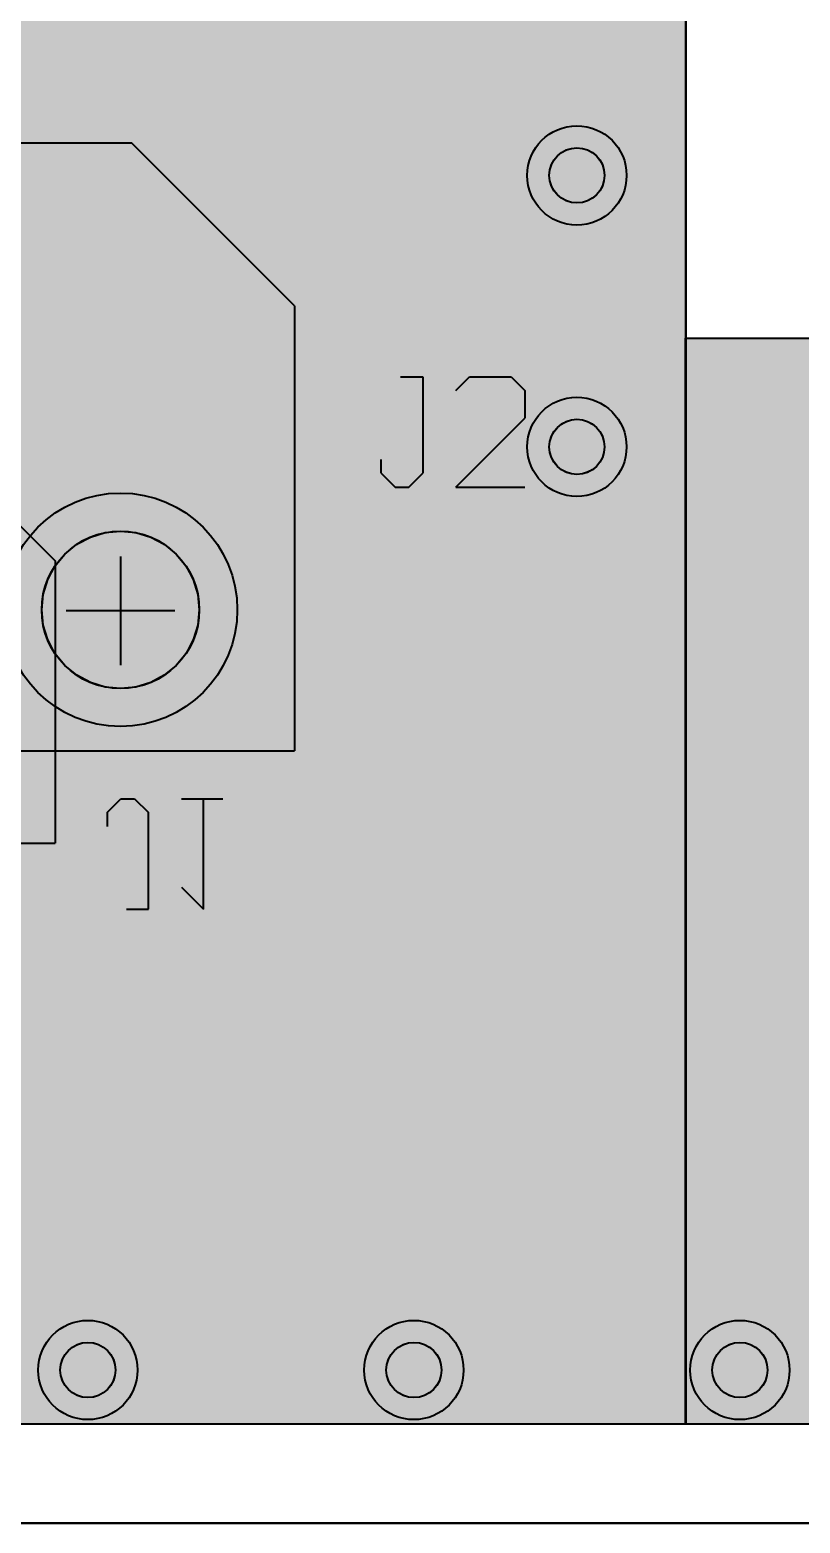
# Model space of a CAD drawing. Header units: millimetres. Extents: x 3.5 to 53, y 2.8 to 30.3.
# Drawn here: x 34.79 to 41.87, y 2.82 to 16.57 of the extents above; entities that cross this region are included whole.
import ezdxf

# ---------------------------------------------------------------- set-up
doc = ezdxf.new("R2010")
doc.units = ezdxf.units.MM
for name, color, linetype in [('bottom_copper', 7, 'Continuous'), ('bottom_silk', 7, 'Continuous'), ('drill_plated', 7, 'Continuous'), ('outline', 7, 'Continuous'), ('top_copper', 7, 'Continuous'), ('top_silk', 7, 'Continuous')]:
    doc.layers.add(name, color=color, linetype=linetype)

# ---------------------------------------------------------------- blocks, each defined once
blk = doc.blocks.new('Block3177')
at = {"layer": 'bottom_copper', "lineweight": 40}
for points in [[(12.488, 0), (6.2, 0), (6.2, 26), (12.488, 26), (12.488, 0)], [(23.488, 0), (12.488, 0), (12.488, 10), (23.488, 10), (23.488, 0)]]:
    blk.add_hatch(color=7, dxfattribs=at).paths.add_polyline_path(points, flags=0)
at = {"layer": 'bottom_copper', "color": 7, "lineweight": 40}
for points in [[(12.488, 0), (6.2, 0), (6.2, 26), (12.488, 26), (12.488, 0)], [(23.488, 0), (12.488, 0), (12.488, 10), (23.488, 10), (23.488, 0)]]:
    blk.add_lwpolyline(points, close=True, dxfattribs=at)
blk = doc.blocks.new('Block15967')
at = {"layer": 'top_copper', "lineweight": 40}
for points in [[(12.38, 0), (6.139, 0), (6.139, 26), (12.38, 26), (12.38, 0)], [(23.38, 0), (12.38, 0), (12.38, 10), (23.38, 10), (23.38, 0)]]:
    blk.add_hatch(color=7, dxfattribs=at).paths.add_polyline_path(points, flags=0)
at = {"layer": 'top_copper', "color": 7, "lineweight": 40}
for points in [[(12.38, 0), (6.139, 0), (6.139, 26), (12.38, 26), (12.38, 0)], [(23.38, 0), (12.38, 0), (12.38, 10), (23.38, 10), (23.38, 0)]]:
    blk.add_lwpolyline(points, close=True, dxfattribs=at)

msp = doc.modelspace()

# ---------------------------------------------------------------- hatches: boundary and pattern name
at = {"layer": 'bottom_copper', "lineweight": 40}
for points in [[(40.069, 15.178), (40.055, 15.13), (40.031, 15.086), (40, 15.047), (39.961, 15.016), (39.918, 14.992), (39.87, 14.978), (39.82, 14.973), (39.771, 14.978), (39.723, 14.992), (39.679, 15.016), (39.641, 15.047), (39.609, 15.086), (39.586, 15.13), (39.571, 15.178), (39.566, 15.227), (39.571, 15.277), (39.586, 15.324), (39.609, 15.368), (39.641, 15.407), (39.679, 15.438), (39.723, 15.462), (39.771, 15.476), (39.82, 15.481), (39.87, 15.476), (39.918, 15.462), (39.961, 15.438), (40, 15.407), (40.031, 15.368), (40.055, 15.324), (40.069, 15.277), (40.074, 15.227), (40.069, 15.178)], [(40.069, 12.678), (40.055, 12.63), (40.031, 12.586), (40, 12.547), (39.961, 12.516), (39.918, 12.492), (39.87, 12.478), (39.82, 12.473), (39.771, 12.478), (39.723, 12.492), (39.679, 12.516), (39.641, 12.547), (39.609, 12.586), (39.586, 12.63), (39.571, 12.678), (39.566, 12.727), (39.571, 12.777), (39.586, 12.824), (39.609, 12.868), (39.641, 12.907), (39.679, 12.938), (39.723, 12.962), (39.771, 12.976), (39.82, 12.981), (39.87, 12.976), (39.918, 12.962), (39.961, 12.938), (40, 12.907), (40.031, 12.868), (40.055, 12.824), (40.069, 12.777), (40.074, 12.727), (40.069, 12.678)], [(36.331, 11.086), (36.29, 10.95), (36.223, 10.824), (36.133, 10.714), (36.023, 10.624), (35.898, 10.557), (35.762, 10.516), (35.62, 10.502), (35.479, 10.516), (35.343, 10.557), (35.218, 10.624), (35.108, 10.714), (35.017, 10.824), (34.95, 10.95), (34.909, 11.086), (34.895, 11.227), (34.909, 11.369), (34.95, 11.505), (35.017, 11.63), (35.108, 11.74), (35.218, 11.83), (35.343, 11.897), (35.479, 11.938), (35.62, 11.952), (35.762, 11.938), (35.898, 11.897), (36.023, 11.83), (36.133, 11.74), (36.223, 11.63), (36.29, 11.505), (36.331, 11.369), (36.345, 11.227), (36.331, 11.086)], [(35.569, 4.178), (35.555, 4.13), (35.531, 4.086), (35.5, 4.047), (35.461, 4.016), (35.418, 3.992), (35.37, 3.978), (35.32, 3.973), (35.271, 3.978), (35.223, 3.992), (35.179, 4.016), (35.141, 4.047), (35.109, 4.086), (35.086, 4.13), (35.071, 4.178), (35.066, 4.227), (35.071, 4.277), (35.086, 4.324), (35.109, 4.368), (35.141, 4.407), (35.179, 4.438), (35.223, 4.462), (35.271, 4.476), (35.32, 4.481), (35.37, 4.476), (35.418, 4.462), (35.461, 4.438), (35.5, 4.407), (35.531, 4.368), (35.555, 4.324), (35.569, 4.277), (35.574, 4.227), (35.569, 4.178)], [(38.569, 4.178), (38.555, 4.13), (38.531, 4.086), (38.5, 4.047), (38.461, 4.016), (38.418, 3.992), (38.37, 3.978), (38.32, 3.973), (38.271, 3.978), (38.223, 3.992), (38.179, 4.016), (38.141, 4.047), (38.109, 4.086), (38.086, 4.13), (38.071, 4.178), (38.066, 4.227), (38.071, 4.277), (38.086, 4.324), (38.109, 4.368), (38.141, 4.407), (38.179, 4.438), (38.223, 4.462), (38.271, 4.476), (38.32, 4.481), (38.37, 4.476), (38.418, 4.462), (38.461, 4.438), (38.5, 4.407), (38.531, 4.368), (38.555, 4.324), (38.569, 4.277), (38.574, 4.227), (38.569, 4.178)], [(41.569, 4.178), (41.555, 4.13), (41.531, 4.086), (41.5, 4.047), (41.461, 4.016), (41.418, 3.992), (41.37, 3.978), (41.32, 3.973), (41.271, 3.978), (41.223, 3.992), (41.179, 4.016), (41.141, 4.047), (41.109, 4.086), (41.086, 4.13), (41.071, 4.178), (41.066, 4.227), (41.071, 4.277), (41.086, 4.324), (41.109, 4.368), (41.141, 4.407), (41.179, 4.438), (41.223, 4.462), (41.271, 4.476), (41.32, 4.481), (41.37, 4.476), (41.418, 4.462), (41.461, 4.438), (41.5, 4.407), (41.531, 4.368), (41.555, 4.324), (41.569, 4.277), (41.574, 4.227), (41.569, 4.178)]]:
    msp.add_hatch(color=7, dxfattribs=at).paths.add_polyline_path(points, flags=0)
at = {"layer": 'drill_plated', "lineweight": 40}
for points in [[(40.069, 15.178), (40.055, 15.13), (40.031, 15.086), (40, 15.047), (39.961, 15.016), (39.918, 14.992), (39.87, 14.978), (39.82, 14.973), (39.771, 14.978), (39.723, 14.992), (39.679, 15.016), (39.641, 15.047), (39.609, 15.086), (39.586, 15.13), (39.571, 15.178), (39.566, 15.227), (39.571, 15.277), (39.586, 15.324), (39.609, 15.368), (39.641, 15.407), (39.679, 15.438), (39.723, 15.462), (39.771, 15.476), (39.82, 15.481), (39.87, 15.476), (39.918, 15.462), (39.961, 15.438), (40, 15.407), (40.031, 15.368), (40.055, 15.324), (40.069, 15.277), (40.074, 15.227), (40.069, 15.178)], [(40.069, 12.678), (40.055, 12.63), (40.031, 12.586), (40, 12.547), (39.961, 12.516), (39.918, 12.492), (39.87, 12.478), (39.82, 12.473), (39.771, 12.478), (39.723, 12.492), (39.679, 12.516), (39.641, 12.547), (39.609, 12.586), (39.586, 12.63), (39.571, 12.678), (39.566, 12.727), (39.571, 12.777), (39.586, 12.824), (39.609, 12.868), (39.641, 12.907), (39.679, 12.938), (39.723, 12.962), (39.771, 12.976), (39.82, 12.981), (39.87, 12.976), (39.918, 12.962), (39.961, 12.938), (40, 12.907), (40.031, 12.868), (40.055, 12.824), (40.069, 12.777), (40.074, 12.727), (40.069, 12.678)], [(36.331, 11.086), (36.29, 10.95), (36.223, 10.824), (36.133, 10.714), (36.023, 10.624), (35.898, 10.557), (35.762, 10.516), (35.62, 10.502), (35.479, 10.516), (35.343, 10.557), (35.218, 10.624), (35.108, 10.714), (35.017, 10.824), (34.95, 10.95), (34.909, 11.086), (34.895, 11.227), (34.909, 11.369), (34.95, 11.505), (35.017, 11.63), (35.108, 11.74), (35.218, 11.83), (35.343, 11.897), (35.479, 11.938), (35.62, 11.952), (35.762, 11.938), (35.898, 11.897), (36.023, 11.83), (36.133, 11.74), (36.223, 11.63), (36.29, 11.505), (36.331, 11.369), (36.345, 11.227), (36.331, 11.086)], [(35.569, 4.178), (35.555, 4.13), (35.531, 4.086), (35.5, 4.047), (35.461, 4.016), (35.418, 3.992), (35.37, 3.978), (35.32, 3.973), (35.271, 3.978), (35.223, 3.992), (35.179, 4.016), (35.141, 4.047), (35.109, 4.086), (35.086, 4.13), (35.071, 4.178), (35.066, 4.227), (35.071, 4.277), (35.086, 4.324), (35.109, 4.368), (35.141, 4.407), (35.179, 4.438), (35.223, 4.462), (35.271, 4.476), (35.32, 4.481), (35.37, 4.476), (35.418, 4.462), (35.461, 4.438), (35.5, 4.407), (35.531, 4.368), (35.555, 4.324), (35.569, 4.277), (35.574, 4.227), (35.569, 4.178)], [(38.569, 4.178), (38.555, 4.13), (38.531, 4.086), (38.5, 4.047), (38.461, 4.016), (38.418, 3.992), (38.37, 3.978), (38.32, 3.973), (38.271, 3.978), (38.223, 3.992), (38.179, 4.016), (38.141, 4.047), (38.109, 4.086), (38.086, 4.13), (38.071, 4.178), (38.066, 4.227), (38.071, 4.277), (38.086, 4.324), (38.109, 4.368), (38.141, 4.407), (38.179, 4.438), (38.223, 4.462), (38.271, 4.476), (38.32, 4.481), (38.37, 4.476), (38.418, 4.462), (38.461, 4.438), (38.5, 4.407), (38.531, 4.368), (38.555, 4.324), (38.569, 4.277), (38.574, 4.227), (38.569, 4.178)], [(41.569, 4.178), (41.555, 4.13), (41.531, 4.086), (41.5, 4.047), (41.461, 4.016), (41.418, 3.992), (41.37, 3.978), (41.32, 3.973), (41.271, 3.978), (41.223, 3.992), (41.179, 4.016), (41.141, 4.047), (41.109, 4.086), (41.086, 4.13), (41.071, 4.178), (41.066, 4.227), (41.071, 4.277), (41.086, 4.324), (41.109, 4.368), (41.141, 4.407), (41.179, 4.438), (41.223, 4.462), (41.271, 4.476), (41.32, 4.481), (41.37, 4.476), (41.418, 4.462), (41.461, 4.438), (41.5, 4.407), (41.531, 4.368), (41.555, 4.324), (41.569, 4.277), (41.574, 4.227), (41.569, 4.178)]]:
    msp.add_hatch(color=7, dxfattribs=at).paths.add_polyline_path(points, flags=0)
at = {"layer": 'top_copper', "lineweight": 40}
for points in [[(40.069, 15.178), (40.055, 15.13), (40.031, 15.086), (40, 15.047), (39.961, 15.016), (39.918, 14.992), (39.87, 14.978), (39.82, 14.973), (39.771, 14.978), (39.723, 14.992), (39.679, 15.016), (39.641, 15.047), (39.609, 15.086), (39.586, 15.13), (39.571, 15.178), (39.566, 15.227), (39.571, 15.277), (39.586, 15.324), (39.609, 15.368), (39.641, 15.407), (39.679, 15.438), (39.723, 15.462), (39.771, 15.476), (39.82, 15.481), (39.87, 15.476), (39.918, 15.462), (39.961, 15.438), (40, 15.407), (40.031, 15.368), (40.055, 15.324), (40.069, 15.277), (40.074, 15.227), (40.069, 15.178)], [(40.069, 12.678), (40.055, 12.63), (40.031, 12.586), (40, 12.547), (39.961, 12.516), (39.918, 12.492), (39.87, 12.478), (39.82, 12.473), (39.771, 12.478), (39.723, 12.492), (39.679, 12.516), (39.641, 12.547), (39.609, 12.586), (39.586, 12.63), (39.571, 12.678), (39.566, 12.727), (39.571, 12.777), (39.586, 12.824), (39.609, 12.868), (39.641, 12.907), (39.679, 12.938), (39.723, 12.962), (39.771, 12.976), (39.82, 12.981), (39.87, 12.976), (39.918, 12.962), (39.961, 12.938), (40, 12.907), (40.031, 12.868), (40.055, 12.824), (40.069, 12.777), (40.074, 12.727), (40.069, 12.678)], [(36.331, 11.086), (36.29, 10.95), (36.223, 10.824), (36.133, 10.714), (36.023, 10.624), (35.898, 10.557), (35.762, 10.516), (35.62, 10.502), (35.479, 10.516), (35.343, 10.557), (35.218, 10.624), (35.108, 10.714), (35.017, 10.824), (34.95, 10.95), (34.909, 11.086), (34.895, 11.227), (34.909, 11.369), (34.95, 11.505), (35.017, 11.63), (35.108, 11.74), (35.218, 11.83), (35.343, 11.897), (35.479, 11.938), (35.62, 11.952), (35.762, 11.938), (35.898, 11.897), (36.023, 11.83), (36.133, 11.74), (36.223, 11.63), (36.29, 11.505), (36.331, 11.369), (36.345, 11.227), (36.331, 11.086)], [(35.569, 4.178), (35.555, 4.13), (35.531, 4.086), (35.5, 4.047), (35.461, 4.016), (35.418, 3.992), (35.37, 3.978), (35.32, 3.973), (35.271, 3.978), (35.223, 3.992), (35.179, 4.016), (35.141, 4.047), (35.109, 4.086), (35.086, 4.13), (35.071, 4.178), (35.066, 4.227), (35.071, 4.277), (35.086, 4.324), (35.109, 4.368), (35.141, 4.407), (35.179, 4.438), (35.223, 4.462), (35.271, 4.476), (35.32, 4.481), (35.37, 4.476), (35.418, 4.462), (35.461, 4.438), (35.5, 4.407), (35.531, 4.368), (35.555, 4.324), (35.569, 4.277), (35.574, 4.227), (35.569, 4.178)], [(38.569, 4.178), (38.555, 4.13), (38.531, 4.086), (38.5, 4.047), (38.461, 4.016), (38.418, 3.992), (38.37, 3.978), (38.32, 3.973), (38.271, 3.978), (38.223, 3.992), (38.179, 4.016), (38.141, 4.047), (38.109, 4.086), (38.086, 4.13), (38.071, 4.178), (38.066, 4.227), (38.071, 4.277), (38.086, 4.324), (38.109, 4.368), (38.141, 4.407), (38.179, 4.438), (38.223, 4.462), (38.271, 4.476), (38.32, 4.481), (38.37, 4.476), (38.418, 4.462), (38.461, 4.438), (38.5, 4.407), (38.531, 4.368), (38.555, 4.324), (38.569, 4.277), (38.574, 4.227), (38.569, 4.178)], [(41.569, 4.178), (41.555, 4.13), (41.531, 4.086), (41.5, 4.047), (41.461, 4.016), (41.418, 3.992), (41.37, 3.978), (41.32, 3.973), (41.271, 3.978), (41.223, 3.992), (41.179, 4.016), (41.141, 4.047), (41.109, 4.086), (41.086, 4.13), (41.071, 4.178), (41.066, 4.227), (41.071, 4.277), (41.086, 4.324), (41.109, 4.368), (41.141, 4.407), (41.179, 4.438), (41.223, 4.462), (41.271, 4.476), (41.32, 4.481), (41.37, 4.476), (41.418, 4.462), (41.461, 4.438), (41.5, 4.407), (41.531, 4.368), (41.555, 4.324), (41.569, 4.277), (41.574, 4.227), (41.569, 4.178)]]:
    msp.add_hatch(color=7, dxfattribs=at).paths.add_polyline_path(points, flags=0)

# ---------------------------------------------------------------- linework, layer by layer
at = {"layer": 'bottom_copper', "color": 7, "lineweight": 40}
for p, q in [((40.82, 29.727), (40.82, 13.727)), ((40.82, 13.727), (51.82, 13.727)), ((51.82, 3.727), (28.219, 3.727))]:
    msp.add_line(p, q, dxfattribs=at)
for points in [[(40.069, 15.178), (40.055, 15.13), (40.031, 15.086), (40, 15.047), (39.961, 15.016), (39.918, 14.992), (39.87, 14.978), (39.82, 14.973), (39.771, 14.978), (39.723, 14.992), (39.679, 15.016), (39.641, 15.047), (39.609, 15.086), (39.586, 15.13), (39.571, 15.178), (39.566, 15.227), (39.571, 15.277), (39.586, 15.324), (39.609, 15.368), (39.641, 15.407), (39.679, 15.438), (39.723, 15.462), (39.771, 15.476), (39.82, 15.481), (39.87, 15.476), (39.918, 15.462), (39.961, 15.438), (40, 15.407), (40.031, 15.368), (40.055, 15.324), (40.069, 15.277), (40.074, 15.227), (40.069, 15.178)], [(40.069, 12.678), (40.055, 12.63), (40.031, 12.586), (40, 12.547), (39.961, 12.516), (39.918, 12.492), (39.87, 12.478), (39.82, 12.473), (39.771, 12.478), (39.723, 12.492), (39.679, 12.516), (39.641, 12.547), (39.609, 12.586), (39.586, 12.63), (39.571, 12.678), (39.566, 12.727), (39.571, 12.777), (39.586, 12.824), (39.609, 12.868), (39.641, 12.907), (39.679, 12.938), (39.723, 12.962), (39.771, 12.976), (39.82, 12.981), (39.87, 12.976), (39.918, 12.962), (39.961, 12.938), (40, 12.907), (40.031, 12.868), (40.055, 12.824), (40.069, 12.777), (40.074, 12.727), (40.069, 12.678)], [(36.331, 11.086), (36.29, 10.95), (36.223, 10.824), (36.133, 10.714), (36.023, 10.624), (35.898, 10.557), (35.762, 10.516), (35.62, 10.502), (35.479, 10.516), (35.343, 10.557), (35.218, 10.624), (35.108, 10.714), (35.017, 10.824), (34.95, 10.95), (34.909, 11.086), (34.895, 11.227), (34.909, 11.369), (34.95, 11.505), (35.017, 11.63), (35.108, 11.74), (35.218, 11.83), (35.343, 11.897), (35.479, 11.938), (35.62, 11.952), (35.762, 11.938), (35.898, 11.897), (36.023, 11.83), (36.133, 11.74), (36.223, 11.63), (36.29, 11.505), (36.331, 11.369), (36.345, 11.227), (36.331, 11.086)], [(35.569, 4.178), (35.555, 4.13), (35.531, 4.086), (35.5, 4.047), (35.461, 4.016), (35.418, 3.992), (35.37, 3.978), (35.32, 3.973), (35.271, 3.978), (35.223, 3.992), (35.179, 4.016), (35.141, 4.047), (35.109, 4.086), (35.086, 4.13), (35.071, 4.178), (35.066, 4.227), (35.071, 4.277), (35.086, 4.324), (35.109, 4.368), (35.141, 4.407), (35.179, 4.438), (35.223, 4.462), (35.271, 4.476), (35.32, 4.481), (35.37, 4.476), (35.418, 4.462), (35.461, 4.438), (35.5, 4.407), (35.531, 4.368), (35.555, 4.324), (35.569, 4.277), (35.574, 4.227), (35.569, 4.178)], [(38.569, 4.178), (38.555, 4.13), (38.531, 4.086), (38.5, 4.047), (38.461, 4.016), (38.418, 3.992), (38.37, 3.978), (38.32, 3.973), (38.271, 3.978), (38.223, 3.992), (38.179, 4.016), (38.141, 4.047), (38.109, 4.086), (38.086, 4.13), (38.071, 4.178), (38.066, 4.227), (38.071, 4.277), (38.086, 4.324), (38.109, 4.368), (38.141, 4.407), (38.179, 4.438), (38.223, 4.462), (38.271, 4.476), (38.32, 4.481), (38.37, 4.476), (38.418, 4.462), (38.461, 4.438), (38.5, 4.407), (38.531, 4.368), (38.555, 4.324), (38.569, 4.277), (38.574, 4.227), (38.569, 4.178)], [(41.569, 4.178), (41.555, 4.13), (41.531, 4.086), (41.5, 4.047), (41.461, 4.016), (41.418, 3.992), (41.37, 3.978), (41.32, 3.973), (41.271, 3.978), (41.223, 3.992), (41.179, 4.016), (41.141, 4.047), (41.109, 4.086), (41.086, 4.13), (41.071, 4.178), (41.066, 4.227), (41.071, 4.277), (41.086, 4.324), (41.109, 4.368), (41.141, 4.407), (41.179, 4.438), (41.223, 4.462), (41.271, 4.476), (41.32, 4.481), (41.37, 4.476), (41.418, 4.462), (41.461, 4.438), (41.5, 4.407), (41.531, 4.368), (41.555, 4.324), (41.569, 4.277), (41.574, 4.227), (41.569, 4.178)]]:
    msp.add_lwpolyline(points, close=True, dxfattribs=at)
for centre, major_axis in [((39.82, 15.227), (0.457, 0)), ((39.82, 15.227), (0.254, 0)), ((39.82, 12.727), (0.457, 0)), ((39.82, 12.727), (0.254, 0)), ((35.62, 11.227), (1.075, 0)), ((35.62, 11.227), (0.725, 0)), ((35.32, 4.227), (0.457, 0)), ((38.32, 4.227), (0.457, 0)), ((41.32, 4.227), (0.457, 0)), ((35.32, 4.227), (0.254, 0)), ((38.32, 4.227), (0.254, 0)), ((41.32, 4.227), (0.254, 0))]:
    msp.add_ellipse(centre, major_axis=major_axis, ratio=1, dxfattribs=at)
at = {"layer": 'bottom_silk', "color": 7, "lineweight": 40}
for p, q in [((34.42, 12.277), (35.02, 11.677)), ((35.02, 11.677), (35.02, 9.077)), ((35.496, 9.36), (35.623, 9.487)), ((35.496, 9.36), (35.496, 9.233)), ((35.623, 9.487), (35.75, 9.487)), ((35.75, 9.487), (35.877, 9.36)), ((35.877, 8.471), (35.877, 9.36)), ((36.182, 9.487), (36.563, 9.487)), ((36.385, 8.471), (36.385, 9.487)), ((34.37, 9.077), (35.02, 9.077)), ((36.182, 8.674), (36.385, 8.471)), ((35.674, 8.471), (35.877, 8.471)), ((3.47, 2.817), (52.97, 2.817))]:
    msp.add_line(p, q, dxfattribs=at)
at = {"layer": 'drill_plated', "color": 7, "lineweight": 40}
for points in [[(40.069, 15.178), (40.055, 15.13), (40.031, 15.086), (40, 15.047), (39.961, 15.016), (39.918, 14.992), (39.87, 14.978), (39.82, 14.973), (39.771, 14.978), (39.723, 14.992), (39.679, 15.016), (39.641, 15.047), (39.609, 15.086), (39.586, 15.13), (39.571, 15.178), (39.566, 15.227), (39.571, 15.277), (39.586, 15.324), (39.609, 15.368), (39.641, 15.407), (39.679, 15.438), (39.723, 15.462), (39.771, 15.476), (39.82, 15.481), (39.87, 15.476), (39.918, 15.462), (39.961, 15.438), (40, 15.407), (40.031, 15.368), (40.055, 15.324), (40.069, 15.277), (40.074, 15.227), (40.069, 15.178)], [(40.069, 12.678), (40.055, 12.63), (40.031, 12.586), (40, 12.547), (39.961, 12.516), (39.918, 12.492), (39.87, 12.478), (39.82, 12.473), (39.771, 12.478), (39.723, 12.492), (39.679, 12.516), (39.641, 12.547), (39.609, 12.586), (39.586, 12.63), (39.571, 12.678), (39.566, 12.727), (39.571, 12.777), (39.586, 12.824), (39.609, 12.868), (39.641, 12.907), (39.679, 12.938), (39.723, 12.962), (39.771, 12.976), (39.82, 12.981), (39.87, 12.976), (39.918, 12.962), (39.961, 12.938), (40, 12.907), (40.031, 12.868), (40.055, 12.824), (40.069, 12.777), (40.074, 12.727), (40.069, 12.678)], [(36.331, 11.086), (36.29, 10.95), (36.223, 10.824), (36.133, 10.714), (36.023, 10.624), (35.898, 10.557), (35.762, 10.516), (35.62, 10.502), (35.479, 10.516), (35.343, 10.557), (35.218, 10.624), (35.108, 10.714), (35.017, 10.824), (34.95, 10.95), (34.909, 11.086), (34.895, 11.227), (34.909, 11.369), (34.95, 11.505), (35.017, 11.63), (35.108, 11.74), (35.218, 11.83), (35.343, 11.897), (35.479, 11.938), (35.62, 11.952), (35.762, 11.938), (35.898, 11.897), (36.023, 11.83), (36.133, 11.74), (36.223, 11.63), (36.29, 11.505), (36.331, 11.369), (36.345, 11.227), (36.331, 11.086)], [(35.569, 4.178), (35.555, 4.13), (35.531, 4.086), (35.5, 4.047), (35.461, 4.016), (35.418, 3.992), (35.37, 3.978), (35.32, 3.973), (35.271, 3.978), (35.223, 3.992), (35.179, 4.016), (35.141, 4.047), (35.109, 4.086), (35.086, 4.13), (35.071, 4.178), (35.066, 4.227), (35.071, 4.277), (35.086, 4.324), (35.109, 4.368), (35.141, 4.407), (35.179, 4.438), (35.223, 4.462), (35.271, 4.476), (35.32, 4.481), (35.37, 4.476), (35.418, 4.462), (35.461, 4.438), (35.5, 4.407), (35.531, 4.368), (35.555, 4.324), (35.569, 4.277), (35.574, 4.227), (35.569, 4.178)], [(38.569, 4.178), (38.555, 4.13), (38.531, 4.086), (38.5, 4.047), (38.461, 4.016), (38.418, 3.992), (38.37, 3.978), (38.32, 3.973), (38.271, 3.978), (38.223, 3.992), (38.179, 4.016), (38.141, 4.047), (38.109, 4.086), (38.086, 4.13), (38.071, 4.178), (38.066, 4.227), (38.071, 4.277), (38.086, 4.324), (38.109, 4.368), (38.141, 4.407), (38.179, 4.438), (38.223, 4.462), (38.271, 4.476), (38.32, 4.481), (38.37, 4.476), (38.418, 4.462), (38.461, 4.438), (38.5, 4.407), (38.531, 4.368), (38.555, 4.324), (38.569, 4.277), (38.574, 4.227), (38.569, 4.178)], [(41.569, 4.178), (41.555, 4.13), (41.531, 4.086), (41.5, 4.047), (41.461, 4.016), (41.418, 3.992), (41.37, 3.978), (41.32, 3.973), (41.271, 3.978), (41.223, 3.992), (41.179, 4.016), (41.141, 4.047), (41.109, 4.086), (41.086, 4.13), (41.071, 4.178), (41.066, 4.227), (41.071, 4.277), (41.086, 4.324), (41.109, 4.368), (41.141, 4.407), (41.179, 4.438), (41.223, 4.462), (41.271, 4.476), (41.32, 4.481), (41.37, 4.476), (41.418, 4.462), (41.461, 4.438), (41.5, 4.407), (41.531, 4.368), (41.555, 4.324), (41.569, 4.277), (41.574, 4.227), (41.569, 4.178)]]:
    msp.add_lwpolyline(points, close=True, dxfattribs=at)
for centre, major_axis in [((39.82, 15.227), (0.254, 0)), ((39.82, 12.727), (0.254, 0)), ((35.62, 11.227), (0.725, 0)), ((35.32, 4.227), (0.254, 0)), ((38.32, 4.227), (0.254, 0)), ((41.32, 4.227), (0.254, 0))]:
    msp.add_ellipse(centre, major_axis=major_axis, ratio=1, dxfattribs=at)
at = {"layer": 'outline', "color": 7, "lineweight": 40}
msp.add_line((52.97, 2.817), (3.47, 2.817), dxfattribs=at)
at = {"layer": 'top_copper', "color": 7, "lineweight": 40}
for p, q in [((40.82, 29.727), (40.82, 13.727)), ((40.82, 13.727), (51.82, 13.727)), ((51.82, 3.727), (28.22, 3.727))]:
    msp.add_line(p, q, dxfattribs=at)
for points in [[(40.069, 15.178), (40.055, 15.13), (40.031, 15.086), (40, 15.047), (39.961, 15.016), (39.918, 14.992), (39.87, 14.978), (39.82, 14.973), (39.771, 14.978), (39.723, 14.992), (39.679, 15.016), (39.641, 15.047), (39.609, 15.086), (39.586, 15.13), (39.571, 15.178), (39.566, 15.227), (39.571, 15.277), (39.586, 15.324), (39.609, 15.368), (39.641, 15.407), (39.679, 15.438), (39.723, 15.462), (39.771, 15.476), (39.82, 15.481), (39.87, 15.476), (39.918, 15.462), (39.961, 15.438), (40, 15.407), (40.031, 15.368), (40.055, 15.324), (40.069, 15.277), (40.074, 15.227), (40.069, 15.178)], [(40.069, 12.678), (40.055, 12.63), (40.031, 12.586), (40, 12.547), (39.961, 12.516), (39.918, 12.492), (39.87, 12.478), (39.82, 12.473), (39.771, 12.478), (39.723, 12.492), (39.679, 12.516), (39.641, 12.547), (39.609, 12.586), (39.586, 12.63), (39.571, 12.678), (39.566, 12.727), (39.571, 12.777), (39.586, 12.824), (39.609, 12.868), (39.641, 12.907), (39.679, 12.938), (39.723, 12.962), (39.771, 12.976), (39.82, 12.981), (39.87, 12.976), (39.918, 12.962), (39.961, 12.938), (40, 12.907), (40.031, 12.868), (40.055, 12.824), (40.069, 12.777), (40.074, 12.727), (40.069, 12.678)], [(36.331, 11.086), (36.29, 10.95), (36.223, 10.824), (36.133, 10.714), (36.023, 10.624), (35.898, 10.557), (35.762, 10.516), (35.62, 10.502), (35.479, 10.516), (35.343, 10.557), (35.218, 10.624), (35.108, 10.714), (35.017, 10.824), (34.95, 10.95), (34.909, 11.086), (34.895, 11.227), (34.909, 11.369), (34.95, 11.505), (35.017, 11.63), (35.108, 11.74), (35.218, 11.83), (35.343, 11.897), (35.479, 11.938), (35.62, 11.952), (35.762, 11.938), (35.898, 11.897), (36.023, 11.83), (36.133, 11.74), (36.223, 11.63), (36.29, 11.505), (36.331, 11.369), (36.345, 11.227), (36.331, 11.086)], [(35.569, 4.178), (35.555, 4.13), (35.531, 4.086), (35.5, 4.047), (35.461, 4.016), (35.418, 3.992), (35.37, 3.978), (35.32, 3.973), (35.271, 3.978), (35.223, 3.992), (35.179, 4.016), (35.141, 4.047), (35.109, 4.086), (35.086, 4.13), (35.071, 4.178), (35.066, 4.227), (35.071, 4.277), (35.086, 4.324), (35.109, 4.368), (35.141, 4.407), (35.179, 4.438), (35.223, 4.462), (35.271, 4.476), (35.32, 4.481), (35.37, 4.476), (35.418, 4.462), (35.461, 4.438), (35.5, 4.407), (35.531, 4.368), (35.555, 4.324), (35.569, 4.277), (35.574, 4.227), (35.569, 4.178)], [(38.569, 4.178), (38.555, 4.13), (38.531, 4.086), (38.5, 4.047), (38.461, 4.016), (38.418, 3.992), (38.37, 3.978), (38.32, 3.973), (38.271, 3.978), (38.223, 3.992), (38.179, 4.016), (38.141, 4.047), (38.109, 4.086), (38.086, 4.13), (38.071, 4.178), (38.066, 4.227), (38.071, 4.277), (38.086, 4.324), (38.109, 4.368), (38.141, 4.407), (38.179, 4.438), (38.223, 4.462), (38.271, 4.476), (38.32, 4.481), (38.37, 4.476), (38.418, 4.462), (38.461, 4.438), (38.5, 4.407), (38.531, 4.368), (38.555, 4.324), (38.569, 4.277), (38.574, 4.227), (38.569, 4.178)], [(41.569, 4.178), (41.555, 4.13), (41.531, 4.086), (41.5, 4.047), (41.461, 4.016), (41.418, 3.992), (41.37, 3.978), (41.32, 3.973), (41.271, 3.978), (41.223, 3.992), (41.179, 4.016), (41.141, 4.047), (41.109, 4.086), (41.086, 4.13), (41.071, 4.178), (41.066, 4.227), (41.071, 4.277), (41.086, 4.324), (41.109, 4.368), (41.141, 4.407), (41.179, 4.438), (41.223, 4.462), (41.271, 4.476), (41.32, 4.481), (41.37, 4.476), (41.418, 4.462), (41.461, 4.438), (41.5, 4.407), (41.531, 4.368), (41.555, 4.324), (41.569, 4.277), (41.574, 4.227), (41.569, 4.178)]]:
    msp.add_lwpolyline(points, close=True, dxfattribs=at)
for centre, major_axis in [((39.82, 15.227), (0.457, 0)), ((39.82, 15.227), (0.254, 0)), ((39.82, 12.727), (0.457, 0)), ((39.82, 12.727), (0.254, 0)), ((35.62, 11.227), (1.075, 0)), ((35.62, 11.227), (0.725, 0)), ((35.32, 4.227), (0.457, 0)), ((38.32, 4.227), (0.457, 0)), ((41.32, 4.227), (0.457, 0)), ((35.32, 4.227), (0.254, 0)), ((38.32, 4.227), (0.254, 0)), ((41.32, 4.227), (0.254, 0))]:
    msp.add_ellipse(centre, major_axis=major_axis, ratio=1, dxfattribs=at)
at = {"layer": 'top_silk', "color": 7, "lineweight": 40}
for p, q in [((34.52, 15.527), (35.72, 15.527)), ((37.22, 14.027), (35.72, 15.527)), ((37.22, 14.027), (37.22, 9.927)), ((38.198, 13.373), (38.401, 13.373)), ((38.401, 13.373), (38.401, 12.484)), ((38.706, 13.246), (38.833, 13.373)), ((38.833, 13.373), (39.214, 13.373)), ((39.214, 13.373), (39.341, 13.246)), ((39.341, 13.246), (39.341, 12.992)), ((38.706, 12.357), (39.341, 12.992)), ((38.02, 12.484), (38.02, 12.611)), ((38.02, 12.484), (38.147, 12.357)), ((38.274, 12.357), (38.401, 12.484)), ((38.147, 12.357), (38.274, 12.357)), ((38.706, 12.357), (39.341, 12.357)), ((35.62, 11.717), (35.62, 10.717)), ((36.12, 11.217), (35.12, 11.217)), ((34.52, 9.927), (37.22, 9.927)), ((52.97, 2.817), (3.47, 2.817))]:
    msp.add_line(p, q, dxfattribs=at)

# ---------------------------------------------------------------- block references
at = {"layer": 'bottom_copper'}
msp.add_blockref('Block3177', (28.332, 3.727), dxfattribs=at)
at = {"layer": 'top_copper'}
msp.add_blockref('Block15967', (28.441, 3.727), dxfattribs=at)

doc.saveas('drawing.dxf')
